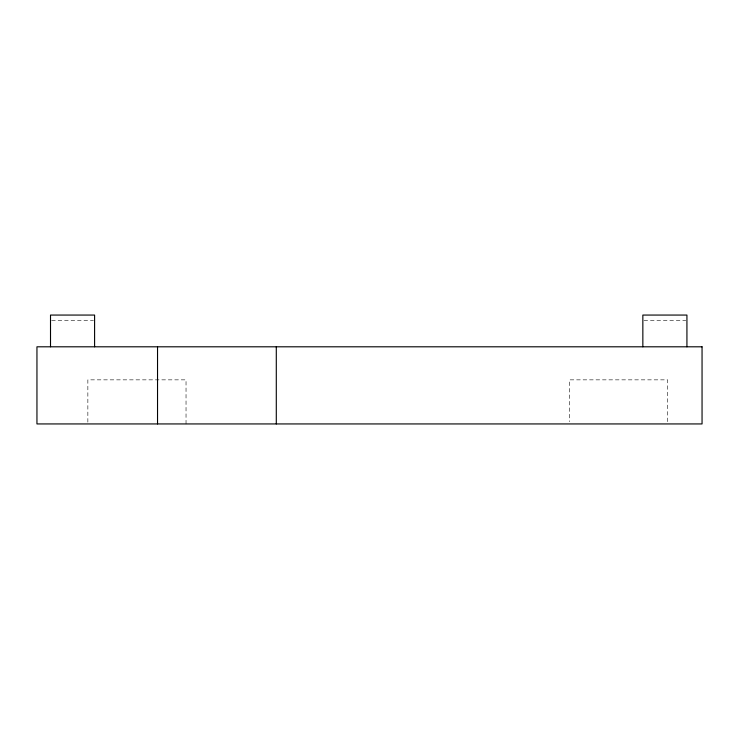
<?xml version="1.0" encoding="UTF-8"?>
<svg xmlns="http://www.w3.org/2000/svg" width="739" height="739" viewBox="0 0 739 739"><rect width="100%" height="100%" fill="white"/><g stroke="black" fill="none" stroke-linecap="round" stroke-linejoin="round"><path stroke-width="0.55" stroke-dasharray="3.69 2.77" d="M51.638 320.514L93.456 320.514M643.974 320.514L685.792 320.514M667.668 421.683L667.668 379.855L569.483 379.855L569.483 421.683M186.034 423.937L186.034 379.855L87.858 379.855L87.858 423.937"/><path stroke-width="1.11" d="M686.928 346.803L686.928 315.063L642.847 315.063L642.847 346.803M276.294 346.803L276.294 423.937M157.536 346.803L157.536 423.937M94.592 346.803L94.592 315.063L50.511 315.063L50.511 346.803M702.05 346.803L36.95 346.803L36.95 423.937L702.05 423.937L702.05 346.803"/></g></svg>
